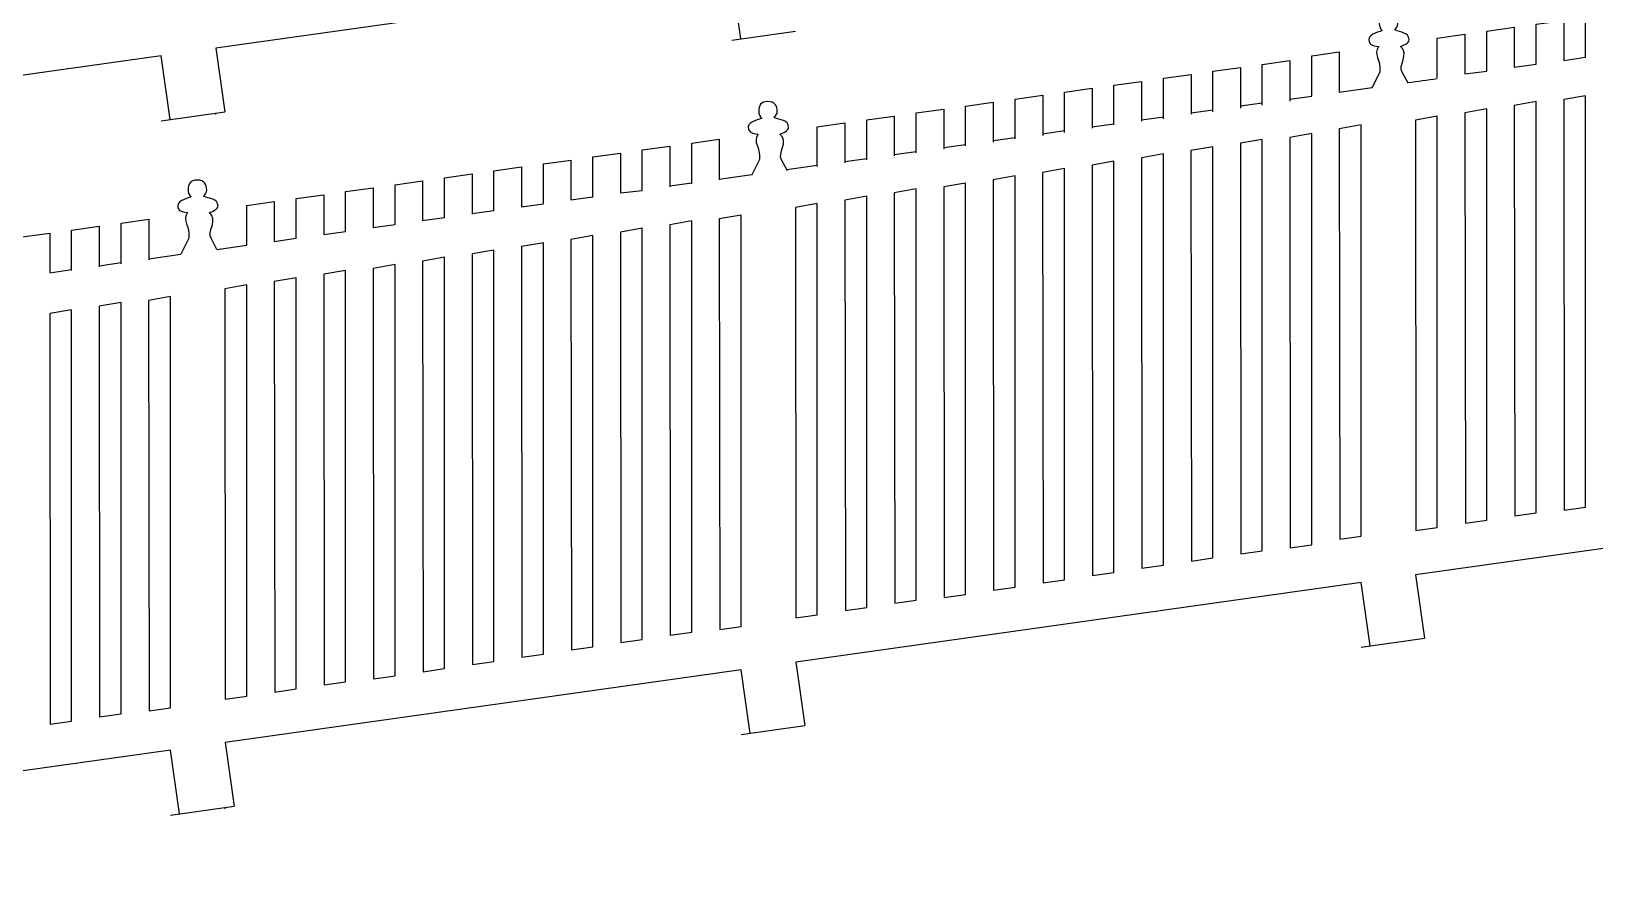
# Model space of a CAD drawing. Extents: x -294 to 276, y -108 to 146.
# Drawn here: x -222.2 to -151.1, y 54 to 92.9 of the extents above; entities that cross this region are included whole.
import ezdxf

# ---------------------------------------------------------------- set-up
doc = ezdxf.new("R2010")
doc.units = 0
doc.header["$MEASUREMENT"] = 0
doc.layers.add('OUTLINE', color=7, linetype='CONTINUOUS')

msp = doc.modelspace()

# ---------------------------------------------------------------- linework, layer by layer
at = {"layer": 'OUTLINE', "color": 1}
for points, knots in [([(-189.9523, 92.5473), (-189.9523, 92.5473), (-190.3597, 95.4339), (-190.3597, 95.4339), (-190.3597, 95.4339), (-190.3597, 95.4339), (-213.8187, 92.1369), (-213.8187, 92.1369), (-213.8187, 92.1369), (-213.8187, 92.1369), (-213.4095, 89.2374), (-213.4095, 89.2374)], [0, 0, 0, 0, 0.25, 0.25, 0.25, 0.25, 0.5, 0.5, 0.5, 0.5, 1, 1, 1, 1]), ([(-159.6211, 90.5376), (-159.6211, 90.5376), (-159.8889, 91.0418), (-159.8889, 91.0418), (-159.8889, 91.0418), (-160.0955, 91.3238), (-159.5379, 91.8756), (-159.9657, 92.2088), (-159.9657, 92.2088), (-159.8603, 92.2442), (-159.5619, 92.3516), (-159.5699, 92.5136), (-159.5699, 92.5136), (-159.5875, 92.8714), (-159.9577, 92.8196), (-160.2255, 92.963), (-160.2255, 92.963), (-160.1613, 93.0386), (-160.0839, 93.1308), (-160.0839, 93.2298), (-160.0839, 93.2298), (-160.0839, 93.4892), (-160.1959, 93.6862), (-160.5141, 93.6862), (-160.5141, 93.6862), (-160.8321, 93.6862), (-160.9313, 93.5024), (-160.9313, 93.243), (-160.9313, 93.243), (-160.9313, 93.1254), (-160.8779, 92.9916), (-160.7905, 92.9302), (-160.7905, 92.9302), (-161.0349, 92.8298), (-161.4865, 92.7448), (-161.3925, 92.4204), (-161.3925, 92.4204), (-161.3361, 92.2258), (-161.0891, 92.2356), (-160.9573, 92.2104), (-160.9573, 92.2104), (-161.2237, 91.805), (-160.8363, 91.6552), (-160.9005, 91.052), (-160.9005, 91.052), (-160.9005, 91.052), (-161.2645, 90.319), (-161.2645, 90.319)], [0, 0, 0, 0, 0.0769231, 0.0769231, 0.0769231, 0.0769231, 0.1538462, 0.1538462, 0.1538462, 0.1538462, 0.2307692, 0.2307692, 0.2307692, 0.2307692, 0.3076923, 0.3076923, 0.3076923, 0.3076923, 0.3846154, 0.3846154, 0.3846154, 0.3846154, 0.4615385, 0.4615385, 0.4615385, 0.4615385, 0.5384615, 0.5384615, 0.5384615, 0.5384615, 0.6153846, 0.6153846, 0.6153846, 0.6153846, 0.6923077, 0.6923077, 0.6923077, 0.6923077, 0.7692308, 0.7692308, 0.7692308, 0.7692308, 0.8461538, 0.8461538, 0.8461538, 0.8461538, 1, 1, 1, 1]), ([(-153.7933, 91.4022), (-153.7933, 91.4022), (-153.7933, 93.2174), (-153.7933, 93.2174), (-153.7933, 93.2174), (-153.7933, 93.2174), (-152.5405, 93.3932), (-152.5405, 93.3932), (-152.5405, 93.3932), (-152.5405, 93.3932), (-152.5405, 91.5754), (-152.5405, 91.5754)], [0, 0, 0, 0, 0.25, 0.25, 0.25, 0.25, 0.5, 0.5, 0.5, 0.5, 1, 1, 1, 1]), ([(-151.5457, 91.7274), (-151.5457, 91.7274), (-151.5457, 93.5328), (-151.5457, 93.5328), (-151.5457, 93.5328), (-151.5457, 93.5328), (-150.2927, 93.7086), (-150.2927, 93.7086), (-150.2927, 93.7086), (-150.2927, 93.7086), (-150.2927, 91.8862), (-150.2927, 91.8862)], [0, 0, 0, 0, 0.25, 0.25, 0.25, 0.25, 0.5, 0.5, 0.5, 0.5, 1, 1, 1, 1]), ([(-158.2881, 90.7826), (-158.2881, 90.7826), (-158.2881, 92.5868), (-158.2881, 92.5868), (-158.2881, 92.5868), (-158.2881, 92.5868), (-157.0357, 92.7626), (-157.0357, 92.7626), (-157.0357, 92.7626), (-157.0357, 92.7626), (-157.0357, 90.9582), (-157.0357, 90.9582)], [0, 0, 0, 0, 0.25, 0.25, 0.25, 0.25, 0.5, 0.5, 0.5, 0.5, 1, 1, 1, 1]), ([(-156.0407, 91.0914), (-156.0407, 91.0914), (-156.0407, 92.9022), (-156.0407, 92.9022), (-156.0407, 92.9022), (-156.0407, 92.9022), (-154.7881, 93.078), (-154.7881, 93.078), (-154.7881, 93.078), (-154.7881, 93.078), (-154.7881, 91.273), (-154.7881, 91.273)], [0, 0, 0, 0, 0.25, 0.25, 0.25, 0.25, 0.5, 0.5, 0.5, 0.5, 1, 1, 1, 1]), ([(-215.8877, 88.8877), (-215.8877, 88.8877), (-216.2971, 91.7886), (-216.2971, 91.7886), (-216.2971, 91.7886), (-216.2971, 91.7886), (-239.7563, 88.4916), (-239.7563, 88.4916), (-239.7563, 88.4916), (-239.7563, 88.4916), (-239.3451, 85.5778), (-239.3451, 85.5778)], [0, 0, 0, 0, 0.25, 0.25, 0.25, 0.25, 0.5, 0.5, 0.5, 0.5, 1, 1, 1, 1]), ([(-163.9987, 89.9566), (-163.9987, 89.9566), (-163.9987, 91.7836), (-163.9987, 91.7836), (-163.9987, 91.7836), (-163.9987, 91.7836), (-162.7457, 91.9594), (-162.7457, 91.9594), (-162.7457, 91.9594), (-162.7457, 91.9594), (-162.7457, 90.1322), (-162.7457, 90.1322)], [0, 0, 0, 0, 0.25, 0.25, 0.25, 0.25, 0.5, 0.5, 0.5, 0.5, 1, 1, 1, 1]), ([(-168.4911, 89.235), (-168.4911, 89.235), (-168.4911, 91.0774), (-168.4911, 91.0774), (-168.4911, 91.0774), (-168.4911, 91.0774), (-167.2369, 91.2534), (-167.2369, 91.2534), (-167.2369, 91.2534), (-167.2369, 91.2534), (-167.2369, 89.4084), (-167.2369, 89.4084)], [0, 0, 0, 0, 0.25, 0.25, 0.25, 0.25, 0.5, 0.5, 0.5, 0.5, 1, 1, 1, 1]), ([(-166.2437, 89.5458), (-166.2437, 89.5458), (-166.2437, 91.3928), (-166.2437, 91.3928), (-166.2437, 91.3928), (-166.2437, 91.3928), (-164.9887, 91.5688), (-164.9887, 91.5688), (-164.9887, 91.5688), (-164.9887, 91.5688), (-164.9887, 89.7194), (-164.9887, 89.7194)], [0, 0, 0, 0, 0.25, 0.25, 0.25, 0.25, 0.5, 0.5, 0.5, 0.5, 1, 1, 1, 1]), ([(-175.2335, 88.3026), (-175.2335, 88.3026), (-175.2335, 90.1316), (-175.2335, 90.1316), (-175.2335, 90.1316), (-175.2335, 90.1316), (-173.9795, 90.3074), (-173.9795, 90.3074), (-173.9795, 90.3074), (-173.9795, 90.3074), (-173.9795, 88.501), (-173.9795, 88.501)], [0, 0, 0, 0, 0.25, 0.25, 0.25, 0.25, 0.5, 0.5, 0.5, 0.5, 1, 1, 1, 1]), ([(-172.9861, 88.6402), (-172.9861, 88.6402), (-172.9861, 90.4468), (-172.9861, 90.4468), (-172.9861, 90.4468), (-172.9861, 90.4468), (-171.7327, 90.6226), (-171.7327, 90.6226), (-171.7327, 90.6226), (-171.7327, 90.6226), (-171.7327, 88.8158), (-171.7327, 88.8158)], [0, 0, 0, 0, 0.25, 0.25, 0.25, 0.25, 0.5, 0.5, 0.5, 0.5, 1, 1, 1, 1]), ([(-170.7387, 88.9242), (-170.7387, 88.9242), (-170.7387, 90.7622), (-170.7387, 90.7622), (-170.7387, 90.7622), (-170.7387, 90.7622), (-169.4847, 90.938), (-169.4847, 90.938), (-169.4847, 90.938), (-169.4847, 90.938), (-169.4847, 89.1308), (-169.4847, 89.1308)], [0, 0, 0, 0, 0.25, 0.25, 0.25, 0.25, 0.5, 0.5, 0.5, 0.5, 1, 1, 1, 1]), ([(-187.8263, 86.5552), (-187.8263, 86.5552), (-188.0941, 87.0594), (-188.0941, 87.0594), (-188.0941, 87.0594), (-188.3007, 87.3414), (-187.7431, 87.8932), (-188.1709, 88.2264), (-188.1709, 88.2264), (-188.0655, 88.2618), (-187.7671, 88.3692), (-187.7751, 88.5312), (-187.7751, 88.5312), (-187.7927, 88.889), (-188.1629, 88.8372), (-188.4307, 88.9806), (-188.4307, 88.9806), (-188.3665, 89.0562), (-188.2891, 89.1484), (-188.2891, 89.2474), (-188.2891, 89.2474), (-188.2891, 89.5068), (-188.4011, 89.7038), (-188.7193, 89.7038), (-188.7193, 89.7038), (-189.0373, 89.7038), (-189.1365, 89.52), (-189.1365, 89.2606), (-189.1365, 89.2606), (-189.1365, 89.143), (-189.0831, 89.0092), (-188.9957, 88.9478), (-188.9957, 88.9478), (-189.2401, 88.8474), (-189.6917, 88.7624), (-189.5977, 88.438), (-189.5977, 88.438), (-189.5413, 88.2434), (-189.2943, 88.2532), (-189.1625, 88.228), (-189.1625, 88.228), (-189.4289, 87.8226), (-189.0415, 87.6728), (-189.1057, 87.0696), (-189.1057, 87.0696), (-189.1057, 87.0696), (-189.4697, 86.3366), (-189.4697, 86.3366)], [0, 0, 0, 0, 0.0769231, 0.0769231, 0.0769231, 0.0769231, 0.1538462, 0.1538462, 0.1538462, 0.1538462, 0.2307692, 0.2307692, 0.2307692, 0.2307692, 0.3076923, 0.3076923, 0.3076923, 0.3076923, 0.3846154, 0.3846154, 0.3846154, 0.3846154, 0.4615385, 0.4615385, 0.4615385, 0.4615385, 0.5384615, 0.5384615, 0.5384615, 0.5384615, 0.6153846, 0.6153846, 0.6153846, 0.6153846, 0.6923077, 0.6923077, 0.6923077, 0.6923077, 0.7692308, 0.7692308, 0.7692308, 0.7692308, 0.8461538, 0.8461538, 0.8461538, 0.8461538, 1, 1, 1, 1]), ([(-179.7285, 87.6954), (-179.7285, 87.6954), (-179.7285, 89.5008), (-179.7285, 89.5008), (-179.7285, 89.5008), (-179.7285, 89.5008), (-178.4755, 89.6766), (-178.4755, 89.6766), (-178.4755, 89.6766), (-178.4755, 89.6766), (-178.4755, 87.8542), (-178.4755, 87.8542)], [0, 0, 0, 0, 0.25, 0.25, 0.25, 0.25, 0.5, 0.5, 0.5, 0.5, 1, 1, 1, 1]), ([(-177.4811, 88.0104), (-177.4811, 88.0104), (-177.4811, 89.8162), (-177.4811, 89.8162), (-177.4811, 89.8162), (-177.4811, 89.8162), (-176.2275, 89.992), (-176.2275, 89.992), (-176.2275, 89.992), (-176.2275, 89.992), (-176.2275, 88.1652), (-176.2275, 88.1652)], [0, 0, 0, 0, 0.25, 0.25, 0.25, 0.25, 0.5, 0.5, 0.5, 0.5, 1, 1, 1, 1]), ([(-154.7672, 70.8753), (-154.7672, 70.8753), (-154.7899, 89.5266), (-154.7899, 89.5266), (-154.7899, 89.5266), (-154.7899, 89.5266), (-153.7941, 89.7035), (-153.7941, 89.7035), (-153.7941, 89.7035), (-153.7941, 89.7035), (-153.7942, 71.014), (-153.7942, 71.014), (-153.7942, 71.014), (-153.7942, 71.014), (-154.7672, 70.8753), (-154.7672, 70.8753)], [0, 0, 0, 0, 0.2, 0.2, 0.2, 0.2, 0.4, 0.4, 0.4, 0.4, 0.6, 0.6, 0.6, 0.6, 1, 1, 1, 1]), ([(-152.52, 71.1399), (-152.52, 71.1399), (-152.5427, 89.7912), (-152.5427, 89.7912), (-152.5427, 89.7912), (-152.5427, 89.7912), (-151.5469, 89.9681), (-151.5469, 89.9681), (-151.5469, 89.9681), (-151.5469, 89.9681), (-151.547, 71.2786), (-151.547, 71.2786), (-151.547, 71.2786), (-151.547, 71.2786), (-152.52, 71.1399), (-152.52, 71.1399)], [0, 0, 0, 0, 0.2, 0.2, 0.2, 0.2, 0.4, 0.4, 0.4, 0.4, 0.6, 0.6, 0.6, 0.6, 1, 1, 1, 1]), ([(-184.2235, 87.0594), (-184.2235, 87.0594), (-184.2235, 88.8702), (-184.2235, 88.8702), (-184.2235, 88.8702), (-184.2235, 88.8702), (-182.9709, 89.046), (-182.9709, 89.046), (-182.9709, 89.046), (-182.9709, 89.046), (-182.9709, 87.241), (-182.9709, 87.241)], [0, 0, 0, 0, 0.25, 0.25, 0.25, 0.25, 0.5, 0.5, 0.5, 0.5, 1, 1, 1, 1]), ([(-181.9761, 87.3702), (-181.9761, 87.3702), (-181.9761, 89.1854), (-181.9761, 89.1854), (-181.9761, 89.1854), (-181.9761, 89.1854), (-180.7233, 89.3612), (-180.7233, 89.3612), (-180.7233, 89.3612), (-180.7233, 89.3612), (-180.7233, 87.5434), (-180.7233, 87.5434)], [0, 0, 0, 0, 0.25, 0.25, 0.25, 0.25, 0.5, 0.5, 0.5, 0.5, 1, 1, 1, 1]), ([(-159.2616, 70.2141), (-159.2616, 70.2141), (-159.2843, 88.8654), (-159.2843, 88.8654), (-159.2843, 88.8654), (-159.2843, 88.8654), (-158.2885, 89.0423), (-158.2885, 89.0423), (-158.2885, 89.0423), (-158.2885, 89.0423), (-158.2886, 70.3528), (-158.2886, 70.3528), (-158.2886, 70.3528), (-158.2886, 70.3528), (-159.2616, 70.2141), (-159.2616, 70.2141)], [0, 0, 0, 0, 0.2, 0.2, 0.2, 0.2, 0.4, 0.4, 0.4, 0.4, 0.6, 0.6, 0.6, 0.6, 1, 1, 1, 1]), ([(-157.0144, 70.5447), (-157.0144, 70.5447), (-157.0371, 89.196), (-157.0371, 89.196), (-157.0371, 89.196), (-157.0371, 89.196), (-156.0413, 89.3729), (-156.0413, 89.3729), (-156.0413, 89.3729), (-156.0413, 89.3729), (-156.0414, 70.6834), (-156.0414, 70.6834), (-156.0414, 70.6834), (-156.0414, 70.6834), (-157.0144, 70.5447), (-157.0144, 70.5447)], [0, 0, 0, 0, 0.2, 0.2, 0.2, 0.2, 0.4, 0.4, 0.4, 0.4, 0.6, 0.6, 0.6, 0.6, 1, 1, 1, 1]), ([(-186.4709, 86.7506), (-186.4709, 86.7506), (-186.4709, 88.5548), (-186.4709, 88.5548), (-186.4709, 88.5548), (-186.4709, 88.5548), (-185.2185, 88.7306), (-185.2185, 88.7306), (-185.2185, 88.7306), (-185.2185, 88.7306), (-185.2185, 86.9262), (-185.2185, 86.9262)], [0, 0, 0, 0, 0.25, 0.25, 0.25, 0.25, 0.5, 0.5, 0.5, 0.5, 1, 1, 1, 1]), ([(-164.9718, 69.4205), (-164.9718, 69.4205), (-164.9945, 88.0718), (-164.9945, 88.0718), (-164.9945, 88.0718), (-164.9945, 88.0718), (-163.9987, 88.2487), (-163.9987, 88.2487), (-163.9987, 88.2487), (-163.9987, 88.2487), (-163.9988, 69.5592), (-163.9988, 69.5592), (-163.9988, 69.5592), (-163.9988, 69.5592), (-164.9718, 69.4205), (-164.9718, 69.4205)], [0, 0, 0, 0, 0.2, 0.2, 0.2, 0.2, 0.4, 0.4, 0.4, 0.4, 0.6, 0.6, 0.6, 0.6, 1, 1, 1, 1]), ([(-162.7244, 69.8175), (-162.7244, 69.8175), (-162.7471, 88.4688), (-162.7471, 88.4688), (-162.7471, 88.4688), (-162.7471, 88.4688), (-161.7513, 88.6457), (-161.7513, 88.6457), (-161.7513, 88.6457), (-161.7513, 88.6457), (-161.7514, 69.9562), (-161.7514, 69.9562), (-161.7514, 69.9562), (-161.7514, 69.9562), (-162.7244, 69.8175), (-162.7244, 69.8175)], [0, 0, 0, 0, 0.2, 0.2, 0.2, 0.2, 0.4, 0.4, 0.4, 0.4, 0.6, 0.6, 0.6, 0.6, 1, 1, 1, 1]), ([(-194.4289, 85.6604), (-194.4289, 85.6604), (-194.4289, 87.5028), (-194.4289, 87.5028), (-194.4289, 87.5028), (-194.4289, 87.5028), (-193.1747, 87.6788), (-193.1747, 87.6788), (-193.1747, 87.6788), (-193.1747, 87.6788), (-193.1747, 85.8338), (-193.1747, 85.8338)], [0, 0, 0, 0, 0.25, 0.25, 0.25, 0.25, 0.5, 0.5, 0.5, 0.5, 1, 1, 1, 1]), ([(-192.1815, 85.9712), (-192.1815, 85.9712), (-192.1815, 87.8182), (-192.1815, 87.8182), (-192.1815, 87.8182), (-192.1815, 87.8182), (-190.9265, 87.9942), (-190.9265, 87.9942), (-190.9265, 87.9942), (-190.9265, 87.9942), (-190.9265, 86.1448), (-190.9265, 86.1448)], [0, 0, 0, 0, 0.25, 0.25, 0.25, 0.25, 0.5, 0.5, 0.5, 0.5, 1, 1, 1, 1]), ([(-169.4662, 68.8251), (-169.4662, 68.8251), (-169.4889, 87.4764), (-169.4889, 87.4764), (-169.4889, 87.4764), (-169.4889, 87.4764), (-168.4931, 87.6533), (-168.4931, 87.6533), (-168.4931, 87.6533), (-168.4931, 87.6533), (-168.4932, 68.9638), (-168.4932, 68.9638), (-168.4932, 68.9638), (-168.4932, 68.9638), (-169.4662, 68.8251), (-169.4662, 68.8251)], [0, 0, 0, 0, 0.2, 0.2, 0.2, 0.2, 0.4, 0.4, 0.4, 0.4, 0.6, 0.6, 0.6, 0.6, 1, 1, 1, 1]), ([(-167.219, 69.1559), (-167.219, 69.1559), (-167.2417, 87.8072), (-167.2417, 87.8072), (-167.2417, 87.8072), (-167.2417, 87.8072), (-166.2459, 87.9841), (-166.2459, 87.9841), (-166.2459, 87.9841), (-166.2459, 87.9841), (-166.246, 69.2946), (-166.246, 69.2946), (-166.246, 69.2946), (-166.246, 69.2946), (-167.219, 69.1559), (-167.219, 69.1559)], [0, 0, 0, 0, 0.2, 0.2, 0.2, 0.2, 0.4, 0.4, 0.4, 0.4, 0.6, 0.6, 0.6, 0.6, 1, 1, 1, 1]), ([(-201.1713, 84.728), (-201.1713, 84.728), (-201.1713, 86.557), (-201.1713, 86.557), (-201.1713, 86.557), (-201.1713, 86.557), (-199.9173, 86.7328), (-199.9173, 86.7328), (-199.9173, 86.7328), (-199.9173, 86.7328), (-199.9173, 84.9264), (-199.9173, 84.9264)], [0, 0, 0, 0, 0.25, 0.25, 0.25, 0.25, 0.5, 0.5, 0.5, 0.5, 1, 1, 1, 1]), ([(-198.9239, 85.0656), (-198.9239, 85.0656), (-198.9239, 86.8722), (-198.9239, 86.8722), (-198.9239, 86.8722), (-198.9239, 86.8722), (-197.6705, 87.048), (-197.6705, 87.048), (-197.6705, 87.048), (-197.6705, 87.048), (-197.6705, 85.2412), (-197.6705, 85.2412)], [0, 0, 0, 0, 0.25, 0.25, 0.25, 0.25, 0.5, 0.5, 0.5, 0.5, 1, 1, 1, 1]), ([(-196.6765, 85.3496), (-196.6765, 85.3496), (-196.6765, 87.1876), (-196.6765, 87.1876), (-196.6765, 87.1876), (-196.6765, 87.1876), (-195.4225, 87.3634), (-195.4225, 87.3634), (-195.4225, 87.3634), (-195.4225, 87.3634), (-195.4225, 85.5562), (-195.4225, 85.5562)], [0, 0, 0, 0, 0.25, 0.25, 0.25, 0.25, 0.5, 0.5, 0.5, 0.5, 1, 1, 1, 1]), ([(-173.9606, 68.1635), (-173.9606, 68.1635), (-173.9833, 86.8148), (-173.9833, 86.8148), (-173.9833, 86.8148), (-173.9833, 86.8148), (-172.9875, 86.9917), (-172.9875, 86.9917), (-172.9875, 86.9917), (-172.9875, 86.9917), (-172.9876, 68.3022), (-172.9876, 68.3022), (-172.9876, 68.3022), (-172.9876, 68.3022), (-173.9606, 68.1635), (-173.9606, 68.1635)], [0, 0, 0, 0, 0.2, 0.2, 0.2, 0.2, 0.4, 0.4, 0.4, 0.4, 0.6, 0.6, 0.6, 0.6, 1, 1, 1, 1]), ([(-171.7134, 68.4943), (-171.7134, 68.4943), (-171.7361, 87.1456), (-171.7361, 87.1456), (-171.7361, 87.1456), (-171.7361, 87.1456), (-170.7403, 87.3225), (-170.7403, 87.3225), (-170.7403, 87.3225), (-170.7403, 87.3225), (-170.7404, 68.633), (-170.7404, 68.633), (-170.7404, 68.633), (-170.7404, 68.633), (-171.7134, 68.4943), (-171.7134, 68.4943)], [0, 0, 0, 0, 0.2, 0.2, 0.2, 0.2, 0.4, 0.4, 0.4, 0.4, 0.6, 0.6, 0.6, 0.6, 1, 1, 1, 1]), ([(-213.7619, 82.987), (-213.7619, 82.987), (-214.0297, 83.4912), (-214.0297, 83.4912), (-214.0297, 83.4912), (-214.2363, 83.7732), (-213.6787, 84.325), (-214.1065, 84.6582), (-214.1065, 84.6582), (-214.0011, 84.6936), (-213.7027, 84.801), (-213.7107, 84.963), (-213.7107, 84.963), (-213.7283, 85.3208), (-214.0985, 85.269), (-214.3663, 85.4124), (-214.3663, 85.4124), (-214.3021, 85.488), (-214.2247, 85.5802), (-214.2247, 85.6792), (-214.2247, 85.6792), (-214.2247, 85.9386), (-214.3367, 86.1356), (-214.6549, 86.1356), (-214.6549, 86.1356), (-214.9729, 86.1356), (-215.0721, 85.9518), (-215.0721, 85.6924), (-215.0721, 85.6924), (-215.0721, 85.5748), (-215.0187, 85.441), (-214.9313, 85.3796), (-214.9313, 85.3796), (-215.1757, 85.2792), (-215.6273, 85.1942), (-215.5333, 84.8698), (-215.5333, 84.8698), (-215.4769, 84.6752), (-215.2299, 84.685), (-215.0981, 84.6598), (-215.0981, 84.6598), (-215.3645, 84.2544), (-214.9771, 84.1046), (-215.0413, 83.5014), (-215.0413, 83.5014), (-215.0413, 83.5014), (-215.4053, 82.7684), (-215.4053, 82.7684)], [0, 0, 0, 0, 0.0769231, 0.0769231, 0.0769231, 0.0769231, 0.1538462, 0.1538462, 0.1538462, 0.1538462, 0.2307692, 0.2307692, 0.2307692, 0.2307692, 0.3076923, 0.3076923, 0.3076923, 0.3076923, 0.3846154, 0.3846154, 0.3846154, 0.3846154, 0.4615385, 0.4615385, 0.4615385, 0.4615385, 0.5384615, 0.5384615, 0.5384615, 0.5384615, 0.6153846, 0.6153846, 0.6153846, 0.6153846, 0.6923077, 0.6923077, 0.6923077, 0.6923077, 0.7692308, 0.7692308, 0.7692308, 0.7692308, 0.8461538, 0.8461538, 0.8461538, 0.8461538, 1, 1, 1, 1]), ([(-205.6663, 84.1208), (-205.6663, 84.1208), (-205.6663, 85.9262), (-205.6663, 85.9262), (-205.6663, 85.9262), (-205.6663, 85.9262), (-204.4133, 86.102), (-204.4133, 86.102), (-204.4133, 86.102), (-204.4133, 86.102), (-204.4133, 84.2796), (-204.4133, 84.2796)], [0, 0, 0, 0, 0.25, 0.25, 0.25, 0.25, 0.5, 0.5, 0.5, 0.5, 1, 1, 1, 1]), ([(-203.4189, 84.4358), (-203.4189, 84.4358), (-203.4189, 86.2416), (-203.4189, 86.2416), (-203.4189, 86.2416), (-203.4189, 86.2416), (-202.1653, 86.4174), (-202.1653, 86.4174), (-202.1653, 86.4174), (-202.1653, 86.4174), (-202.1653, 84.5906), (-202.1653, 84.5906)], [0, 0, 0, 0, 0.25, 0.25, 0.25, 0.25, 0.5, 0.5, 0.5, 0.5, 1, 1, 1, 1]), ([(-180.7024, 67.1711), (-180.7024, 67.1711), (-180.7251, 85.8224), (-180.7251, 85.8224), (-180.7251, 85.8224), (-180.7251, 85.8224), (-179.7293, 85.9993), (-179.7293, 85.9993), (-179.7293, 85.9993), (-179.7293, 85.9993), (-179.7294, 67.3098), (-179.7294, 67.3098), (-179.7294, 67.3098), (-179.7294, 67.3098), (-180.7024, 67.1711), (-180.7024, 67.1711)], [0, 0, 0, 0, 0.2, 0.2, 0.2, 0.2, 0.4, 0.4, 0.4, 0.4, 0.6, 0.6, 0.6, 0.6, 1, 1, 1, 1]), ([(-178.4552, 67.5019), (-178.4552, 67.5019), (-178.4779, 86.1532), (-178.4779, 86.1532), (-178.4779, 86.1532), (-178.4779, 86.1532), (-177.4821, 86.3301), (-177.4821, 86.3301), (-177.4821, 86.3301), (-177.4821, 86.3301), (-177.4822, 67.6406), (-177.4822, 67.6406), (-177.4822, 67.6406), (-177.4822, 67.6406), (-178.4552, 67.5019), (-178.4552, 67.5019)], [0, 0, 0, 0, 0.2, 0.2, 0.2, 0.2, 0.4, 0.4, 0.4, 0.4, 0.6, 0.6, 0.6, 0.6, 1, 1, 1, 1]), ([(-176.208, 67.8327), (-176.208, 67.8327), (-176.2307, 86.484), (-176.2307, 86.484), (-176.2307, 86.484), (-176.2307, 86.484), (-175.2349, 86.6609), (-175.2349, 86.6609), (-175.2349, 86.6609), (-175.2349, 86.6609), (-175.235, 67.9714), (-175.235, 67.9714), (-175.235, 67.9714), (-175.235, 67.9714), (-176.208, 67.8327), (-176.208, 67.8327)], [0, 0, 0, 0, 0.2, 0.2, 0.2, 0.2, 0.4, 0.4, 0.4, 0.4, 0.6, 0.6, 0.6, 0.6, 1, 1, 1, 1]), ([(-210.1613, 83.4848), (-210.1613, 83.4848), (-210.1613, 85.2956), (-210.1613, 85.2956), (-210.1613, 85.2956), (-210.1613, 85.2956), (-208.9087, 85.4714), (-208.9087, 85.4714), (-208.9087, 85.4714), (-208.9087, 85.4714), (-208.9087, 83.6664), (-208.9087, 83.6664)], [0, 0, 0, 0, 0.25, 0.25, 0.25, 0.25, 0.5, 0.5, 0.5, 0.5, 1, 1, 1, 1]), ([(-207.9139, 83.7956), (-207.9139, 83.7956), (-207.9139, 85.6108), (-207.9139, 85.6108), (-207.9139, 85.6108), (-207.9139, 85.6108), (-206.6611, 85.7866), (-206.6611, 85.7866), (-206.6611, 85.7866), (-206.6611, 85.7866), (-206.6611, 83.9688), (-206.6611, 83.9688)], [0, 0, 0, 0, 0.25, 0.25, 0.25, 0.25, 0.5, 0.5, 0.5, 0.5, 1, 1, 1, 1]), ([(-185.1968, 66.5759), (-185.1968, 66.5759), (-185.2195, 85.2272), (-185.2195, 85.2272), (-185.2195, 85.2272), (-185.2195, 85.2272), (-184.2237, 85.4041), (-184.2237, 85.4041), (-184.2237, 85.4041), (-184.2237, 85.4041), (-184.2238, 66.7146), (-184.2238, 66.7146), (-184.2238, 66.7146), (-184.2238, 66.7146), (-185.1968, 66.5759), (-185.1968, 66.5759)], [0, 0, 0, 0, 0.2, 0.2, 0.2, 0.2, 0.4, 0.4, 0.4, 0.4, 0.6, 0.6, 0.6, 0.6, 1, 1, 1, 1]), ([(-182.9496, 66.9065), (-182.9496, 66.9065), (-182.9723, 85.5578), (-182.9723, 85.5578), (-182.9723, 85.5578), (-182.9723, 85.5578), (-181.9765, 85.7347), (-181.9765, 85.7347), (-181.9765, 85.7347), (-181.9765, 85.7347), (-181.9766, 67.0452), (-181.9766, 67.0452), (-181.9766, 67.0452), (-181.9766, 67.0452), (-182.9496, 66.9065), (-182.9496, 66.9065)], [0, 0, 0, 0, 0.2, 0.2, 0.2, 0.2, 0.4, 0.4, 0.4, 0.4, 0.6, 0.6, 0.6, 0.6, 1, 1, 1, 1]), ([(-212.4087, 83.176), (-212.4087, 83.176), (-212.4087, 84.9802), (-212.4087, 84.9802), (-212.4087, 84.9802), (-212.4087, 84.9802), (-211.1563, 85.156), (-211.1563, 85.156), (-211.1563, 85.156), (-211.1563, 85.156), (-211.1563, 83.3516), (-211.1563, 83.3516)], [0, 0, 0, 0, 0.25, 0.25, 0.25, 0.25, 0.5, 0.5, 0.5, 0.5, 1, 1, 1, 1]), ([(-187.444, 66.2453), (-187.444, 66.2453), (-187.4667, 84.8966), (-187.4667, 84.8966), (-187.4667, 84.8966), (-187.4667, 84.8966), (-186.4709, 85.0735), (-186.4709, 85.0735), (-186.4709, 85.0735), (-186.4709, 85.0735), (-186.471, 66.384), (-186.471, 66.384), (-186.471, 66.384), (-186.471, 66.384), (-187.444, 66.2453), (-187.444, 66.2453)], [0, 0, 0, 0, 0.2, 0.2, 0.2, 0.2, 0.4, 0.4, 0.4, 0.4, 0.6, 0.6, 0.6, 0.6, 1, 1, 1, 1]), ([(-220.3665, 82.024), (-220.3665, 82.024), (-220.3665, 83.8664), (-220.3665, 83.8664), (-220.3665, 83.8664), (-220.3665, 83.8664), (-219.1123, 84.0424), (-219.1123, 84.0424), (-219.1123, 84.0424), (-219.1123, 84.0424), (-219.1123, 82.1974), (-219.1123, 82.1974)], [0, 0, 0, 0, 0.25, 0.25, 0.25, 0.25, 0.5, 0.5, 0.5, 0.5, 1, 1, 1, 1]), ([(-218.1191, 82.3348), (-218.1191, 82.3348), (-218.1191, 84.1818), (-218.1191, 84.1818), (-218.1191, 84.1818), (-218.1191, 84.1818), (-216.8641, 84.3578), (-216.8641, 84.3578), (-216.8641, 84.3578), (-216.8641, 84.3578), (-216.8641, 82.5084), (-216.8641, 82.5084)], [0, 0, 0, 0, 0.25, 0.25, 0.25, 0.25, 0.5, 0.5, 0.5, 0.5, 1, 1, 1, 1]), ([(-195.402, 65.1209), (-195.402, 65.1209), (-195.4247, 83.7722), (-195.4247, 83.7722), (-195.4247, 83.7722), (-195.4247, 83.7722), (-194.4289, 83.9491), (-194.4289, 83.9491), (-194.4289, 83.9491), (-194.4289, 83.9491), (-194.429, 65.2596), (-194.429, 65.2596), (-194.429, 65.2596), (-194.429, 65.2596), (-195.402, 65.1209), (-195.402, 65.1209)], [0, 0, 0, 0, 0.2, 0.2, 0.2, 0.2, 0.4, 0.4, 0.4, 0.4, 0.6, 0.6, 0.6, 0.6, 1, 1, 1, 1]), ([(-193.1546, 65.4517), (-193.1546, 65.4517), (-193.1773, 84.103), (-193.1773, 84.103), (-193.1773, 84.103), (-193.1773, 84.103), (-192.1815, 84.2799), (-192.1815, 84.2799), (-192.1815, 84.2799), (-192.1815, 84.2799), (-192.1816, 65.5904), (-192.1816, 65.5904), (-192.1816, 65.5904), (-192.1816, 65.5904), (-193.1546, 65.4517), (-193.1546, 65.4517)], [0, 0, 0, 0, 0.2, 0.2, 0.2, 0.2, 0.4, 0.4, 0.4, 0.4, 0.6, 0.6, 0.6, 0.6, 1, 1, 1, 1]), ([(-190.907, 65.7163), (-190.907, 65.7163), (-190.9297, 84.3676), (-190.9297, 84.3676), (-190.9297, 84.3676), (-190.9297, 84.3676), (-189.9339, 84.5445), (-189.9339, 84.5445), (-189.9339, 84.5445), (-189.9339, 84.5445), (-189.934, 65.855), (-189.934, 65.855), (-189.934, 65.855), (-189.934, 65.855), (-190.907, 65.7163), (-190.907, 65.7163)], [0, 0, 0, 0, 0.2, 0.2, 0.2, 0.2, 0.4, 0.4, 0.4, 0.4, 0.6, 0.6, 0.6, 0.6, 1, 1, 1, 1]), ([(-222.6141, 81.7132), (-222.6141, 81.7132), (-222.6141, 83.5512), (-222.6141, 83.5512), (-222.6141, 83.5512), (-222.6141, 83.5512), (-221.3601, 83.727), (-221.3601, 83.727), (-221.3601, 83.727), (-221.3601, 83.727), (-221.3601, 81.9198), (-221.3601, 81.9198)], [0, 0, 0, 0, 0.25, 0.25, 0.25, 0.25, 0.5, 0.5, 0.5, 0.5, 1, 1, 1, 1]), ([(-199.897, 64.4593), (-199.897, 64.4593), (-199.9197, 83.1106), (-199.9197, 83.1106), (-199.9197, 83.1106), (-199.9197, 83.1106), (-198.9239, 83.2875), (-198.9239, 83.2875), (-198.9239, 83.2875), (-198.9239, 83.2875), (-198.924, 64.598), (-198.924, 64.598), (-198.924, 64.598), (-198.924, 64.598), (-199.897, 64.4593), (-199.897, 64.4593)], [0, 0, 0, 0, 0.2, 0.2, 0.2, 0.2, 0.4, 0.4, 0.4, 0.4, 0.6, 0.6, 0.6, 0.6, 1, 1, 1, 1]), ([(-197.6496, 64.7901), (-197.6496, 64.7901), (-197.6723, 83.4414), (-197.6723, 83.4414), (-197.6723, 83.4414), (-197.6723, 83.4414), (-196.6765, 83.6183), (-196.6765, 83.6183), (-196.6765, 83.6183), (-196.6765, 83.6183), (-196.6766, 64.9288), (-196.6766, 64.9288), (-196.6766, 64.9288), (-196.6766, 64.9288), (-197.6496, 64.7901), (-197.6496, 64.7901)], [0, 0, 0, 0, 0.2, 0.2, 0.2, 0.2, 0.4, 0.4, 0.4, 0.4, 0.6, 0.6, 0.6, 0.6, 1, 1, 1, 1]), ([(-204.392, 63.7977), (-204.392, 63.7977), (-204.4147, 82.449), (-204.4147, 82.449), (-204.4147, 82.449), (-204.4147, 82.449), (-203.4189, 82.6259), (-203.4189, 82.6259), (-203.4189, 82.6259), (-203.4189, 82.6259), (-203.419, 63.9364), (-203.419, 63.9364), (-203.419, 63.9364), (-203.419, 63.9364), (-204.392, 63.7977), (-204.392, 63.7977)], [0, 0, 0, 0, 0.2, 0.2, 0.2, 0.2, 0.4, 0.4, 0.4, 0.4, 0.6, 0.6, 0.6, 0.6, 1, 1, 1, 1]), ([(-202.1444, 64.1285), (-202.1444, 64.1285), (-202.1671, 82.7798), (-202.1671, 82.7798), (-202.1671, 82.7798), (-202.1671, 82.7798), (-201.1713, 82.9567), (-201.1713, 82.9567), (-201.1713, 82.9567), (-201.1713, 82.9567), (-201.1714, 64.2672), (-201.1714, 64.2672), (-201.1714, 64.2672), (-201.1714, 64.2672), (-202.1444, 64.1285), (-202.1444, 64.1285)], [0, 0, 0, 0, 0.2, 0.2, 0.2, 0.2, 0.4, 0.4, 0.4, 0.4, 0.6, 0.6, 0.6, 0.6, 1, 1, 1, 1]), ([(-208.887, 63.2023), (-208.887, 63.2023), (-208.9097, 81.8536), (-208.9097, 81.8536), (-208.9097, 81.8536), (-208.9097, 81.8536), (-207.9139, 82.0305), (-207.9139, 82.0305), (-207.9139, 82.0305), (-207.9139, 82.0305), (-207.914, 63.341), (-207.914, 63.341), (-207.914, 63.341), (-207.914, 63.341), (-208.887, 63.2023), (-208.887, 63.2023)], [0, 0, 0, 0, 0.2, 0.2, 0.2, 0.2, 0.4, 0.4, 0.4, 0.4, 0.6, 0.6, 0.6, 0.6, 1, 1, 1, 1]), ([(-206.6394, 63.4669), (-206.6394, 63.4669), (-206.6621, 82.1182), (-206.6621, 82.1182), (-206.6621, 82.1182), (-206.6621, 82.1182), (-205.6663, 82.2951), (-205.6663, 82.2951), (-205.6663, 82.2951), (-205.6663, 82.2951), (-205.6664, 63.6056), (-205.6664, 63.6056), (-205.6664, 63.6056), (-205.6664, 63.6056), (-206.6394, 63.4669), (-206.6394, 63.4669)], [0, 0, 0, 0, 0.2, 0.2, 0.2, 0.2, 0.4, 0.4, 0.4, 0.4, 0.6, 0.6, 0.6, 0.6, 1, 1, 1, 1]), ([(-213.3818, 62.5411), (-213.3818, 62.5411), (-213.4045, 81.1924), (-213.4045, 81.1924), (-213.4045, 81.1924), (-213.4045, 81.1924), (-212.4087, 81.3693), (-212.4087, 81.3693), (-212.4087, 81.3693), (-212.4087, 81.3693), (-212.4088, 62.6798), (-212.4088, 62.6798), (-212.4088, 62.6798), (-212.4088, 62.6798), (-213.3818, 62.5411), (-213.3818, 62.5411)], [0, 0, 0, 0, 0.2, 0.2, 0.2, 0.2, 0.4, 0.4, 0.4, 0.4, 0.6, 0.6, 0.6, 0.6, 1, 1, 1, 1]), ([(-211.1344, 62.8717), (-211.1344, 62.8717), (-211.1571, 81.523), (-211.1571, 81.523), (-211.1571, 81.523), (-211.1571, 81.523), (-210.1613, 81.6999), (-210.1613, 81.6999), (-210.1613, 81.6999), (-210.1613, 81.6999), (-210.1614, 63.0104), (-210.1614, 63.0104), (-210.1614, 63.0104), (-210.1614, 63.0104), (-211.1344, 62.8717), (-211.1344, 62.8717)], [0, 0, 0, 0, 0.2, 0.2, 0.2, 0.2, 0.4, 0.4, 0.4, 0.4, 0.6, 0.6, 0.6, 0.6, 1, 1, 1, 1]), ([(-219.0922, 61.7475), (-219.0922, 61.7475), (-219.1149, 80.3988), (-219.1149, 80.3988), (-219.1149, 80.3988), (-219.1149, 80.3988), (-218.1191, 80.5757), (-218.1191, 80.5757), (-218.1191, 80.5757), (-218.1191, 80.5757), (-218.1192, 61.8862), (-218.1192, 61.8862), (-218.1192, 61.8862), (-218.1192, 61.8862), (-219.0922, 61.7475), (-219.0922, 61.7475)], [0, 0, 0, 0, 0.2, 0.2, 0.2, 0.2, 0.4, 0.4, 0.4, 0.4, 0.6, 0.6, 0.6, 0.6, 1, 1, 1, 1]), ([(-216.8446, 62.0121), (-216.8446, 62.0121), (-216.8673, 80.6634), (-216.8673, 80.6634), (-216.8673, 80.6634), (-216.8673, 80.6634), (-215.8715, 80.8403), (-215.8715, 80.8403), (-215.8715, 80.8403), (-215.8715, 80.8403), (-215.8716, 62.1508), (-215.8716, 62.1508), (-215.8716, 62.1508), (-215.8716, 62.1508), (-216.8446, 62.0121), (-216.8446, 62.0121)], [0, 0, 0, 0, 0.2, 0.2, 0.2, 0.2, 0.4, 0.4, 0.4, 0.4, 0.6, 0.6, 0.6, 0.6, 1, 1, 1, 1]), ([(-221.3396, 61.4167), (-221.3396, 61.4167), (-221.3623, 80.068), (-221.3623, 80.068), (-221.3623, 80.068), (-221.3623, 80.068), (-220.3665, 80.2449), (-220.3665, 80.2449), (-220.3665, 80.2449), (-220.3665, 80.2449), (-220.3666, 61.5554), (-220.3666, 61.5554), (-220.3666, 61.5554), (-220.3666, 61.5554), (-221.3396, 61.4167), (-221.3396, 61.4167)], [0, 0, 0, 0, 0.2, 0.2, 0.2, 0.2, 0.4, 0.4, 0.4, 0.4, 0.6, 0.6, 0.6, 0.6, 1, 1, 1, 1]), ([(-133.1659, 68.9476), (-133.1659, 68.9476), (-133.5689, 71.8032), (-133.5689, 71.8032), (-133.5689, 71.8032), (-133.5689, 71.8032), (-159.2729, 68.1907), (-159.2729, 68.1907), (-159.2729, 68.1907), (-159.2729, 68.1907), (-158.8679, 65.321), (-158.8679, 65.321)], [0, 0, 0, 0, 0.25, 0.25, 0.25, 0.25, 0.5, 0.5, 0.5, 0.5, 1, 1, 1, 1]), ([(-161.3461, 64.9713), (-161.3461, 64.9713), (-161.7513, 67.8424), (-161.7513, 67.8424), (-161.7513, 67.8424), (-161.7513, 67.8424), (-187.4519, 64.2304), (-187.4519, 64.2304), (-187.4519, 64.2304), (-187.4519, 64.2304), (-187.0447, 61.3452), (-187.0447, 61.3452)], [0, 0, 0, 0, 0.25, 0.25, 0.25, 0.25, 0.5, 0.5, 0.5, 0.5, 1, 1, 1, 1]), ([(-189.5267, 60.995), (-189.5267, 60.995), (-189.9341, 63.8816), (-189.9341, 63.8816), (-189.9341, 63.8816), (-189.9341, 63.8816), (-213.3931, 60.5846), (-213.3931, 60.5846), (-213.3931, 60.5846), (-213.3931, 60.5846), (-212.9839, 57.6851), (-212.9839, 57.6851)], [0, 0, 0, 0, 0.25, 0.25, 0.25, 0.25, 0.5, 0.5, 0.5, 0.5, 1, 1, 1, 1]), ([(-215.4621, 57.3354), (-215.4621, 57.3354), (-215.8715, 60.2363), (-215.8715, 60.2363), (-215.8715, 60.2363), (-215.8715, 60.2363), (-239.3307, 56.9393), (-239.3307, 56.9393), (-239.3307, 56.9393), (-239.3307, 56.9393), (-238.9195, 54.0255), (-238.9195, 54.0255)], [0, 0, 0, 0, 0.25, 0.25, 0.25, 0.25, 0.5, 0.5, 0.5, 0.5, 1, 1, 1, 1])]:
    msp.add_open_spline(points, degree=3, knots=knots, dxfattribs=at)
for points in [[(-190.3597, 92.4897), (-190.3597, 92.4897), (-187.4702, 92.8974), (-187.4702, 92.8974)], [(-152.5405, 91.5754), (-152.5405, 91.5754), (-151.5457, 91.7274), (-151.5457, 91.7274)], [(-157.0357, 90.9582), (-157.0357, 90.9582), (-156.0407, 91.0914), (-156.0407, 91.0914)], [(-154.7881, 91.273), (-154.7881, 91.273), (-153.7933, 91.4022), (-153.7933, 91.4022)], [(-162.7457, 90.1318), (-162.7457, 90.1318), (-161.2533, 90.3412), (-161.2533, 90.3412)], [(-159.6371, 90.5678), (-159.1879, 90.6274), (-158.7383, 90.6878), (-158.2881, 90.7486)], [(-167.2369, 89.5024), (-167.2369, 89.5024), (-166.2437, 89.6414), (-166.2437, 89.6414)], [(-164.9887, 89.8174), (-164.9887, 89.8174), (-163.9985, 89.956), (-163.9985, 89.956)], [(-216.2971, 88.8299), (-216.2971, 88.8299), (-213.4094, 89.2373), (-213.4094, 89.2373)], [(-213.8187, 89.1131), (-213.8187, 89.1131), (-213.8187, 89.1797), (-213.8187, 89.1797)], [(-171.7325, 88.8724), (-171.7325, 88.8724), (-170.7387, 89.0116), (-170.7387, 89.0116)], [(-169.4847, 89.1874), (-169.4847, 89.1874), (-168.4911, 89.3266), (-168.4911, 89.3266)], [(-176.2275, 88.2426), (-176.2275, 88.2426), (-175.2335, 88.3818), (-175.2335, 88.3818)], [(-173.9795, 88.5576), (-173.9795, 88.5576), (-172.9859, 88.6966), (-172.9859, 88.6966)], [(-182.9709, 87.2978), (-182.9709, 87.2978), (-181.9761, 87.437), (-181.9761, 87.437)], [(-180.7233, 87.6126), (-180.7233, 87.6126), (-179.7285, 87.752), (-179.7285, 87.752)], [(-178.4755, 87.9276), (-178.4755, 87.9276), (-177.4811, 88.0668), (-177.4811, 88.0668)], [(-187.8571, 86.6134), (-187.8571, 86.6134), (-186.4709, 86.8074), (-186.4709, 86.8074)], [(-185.2185, 86.983), (-185.2185, 86.983), (-184.2235, 87.1222), (-184.2235, 87.1222)], [(-193.1747, 85.8684), (-193.1747, 85.8684), (-192.1815, 86.0074), (-192.1815, 86.0074)], [(-190.9265, 86.1834), (-190.9265, 86.1834), (-189.4423, 86.3914), (-189.4423, 86.3914)], [(-197.6705, 85.2412), (-197.6705, 85.2412), (-196.6765, 85.3776), (-196.6765, 85.3776)], [(-195.4225, 85.5562), (-195.4225, 85.5562), (-194.4289, 85.6604), (-194.4289, 85.6604)], [(-202.1653, 84.61), (-202.1653, 84.61), (-201.1713, 84.749), (-201.1713, 84.749)], [(-199.9169, 84.9246), (-199.9169, 84.9246), (-198.9235, 85.0636), (-198.9235, 85.0636)], [(-206.6609, 83.9808), (-206.6609, 83.9808), (-205.6661, 84.12), (-205.6661, 84.12)], [(-204.4133, 84.2954), (-204.4133, 84.2954), (-203.4187, 84.4346), (-203.4187, 84.4346)], [(-213.7619, 82.987), (-213.7619, 82.987), (-212.4085, 83.1762), (-212.4085, 83.1762)], [(-211.1563, 83.3516), (-211.1563, 83.3516), (-210.1611, 83.4908), (-210.1611, 83.4908)], [(-208.9085, 83.6662), (-208.9085, 83.6662), (-207.9137, 83.8054), (-207.9137, 83.8054)], [(-216.8641, 82.5624), (-216.8641, 82.5624), (-215.4053, 82.7684), (-215.4053, 82.7684)], [(-221.3601, 81.928), (-221.3601, 81.928), (-220.3665, 82.0682), (-220.3665, 82.0682)], [(-219.1123, 82.2452), (-219.1123, 82.2452), (-218.1191, 82.3852), (-218.1191, 82.3852)], [(-161.7513, 64.9141), (-161.7513, 64.9141), (-158.8678, 65.3209), (-158.8678, 65.3209)], [(-189.9341, 60.9374), (-189.9341, 60.9374), (-187.0446, 61.3451), (-187.0446, 61.3451)], [(-215.8715, 57.2776), (-215.8715, 57.2776), (-212.9838, 57.685), (-212.9838, 57.685)], [(-213.3931, 57.5608), (-213.3931, 57.5608), (-213.3931, 57.6274), (-213.3931, 57.6274)]]:
    msp.add_open_spline(points, degree=3, dxfattribs=at)

doc.saveas('drawing.dxf')
